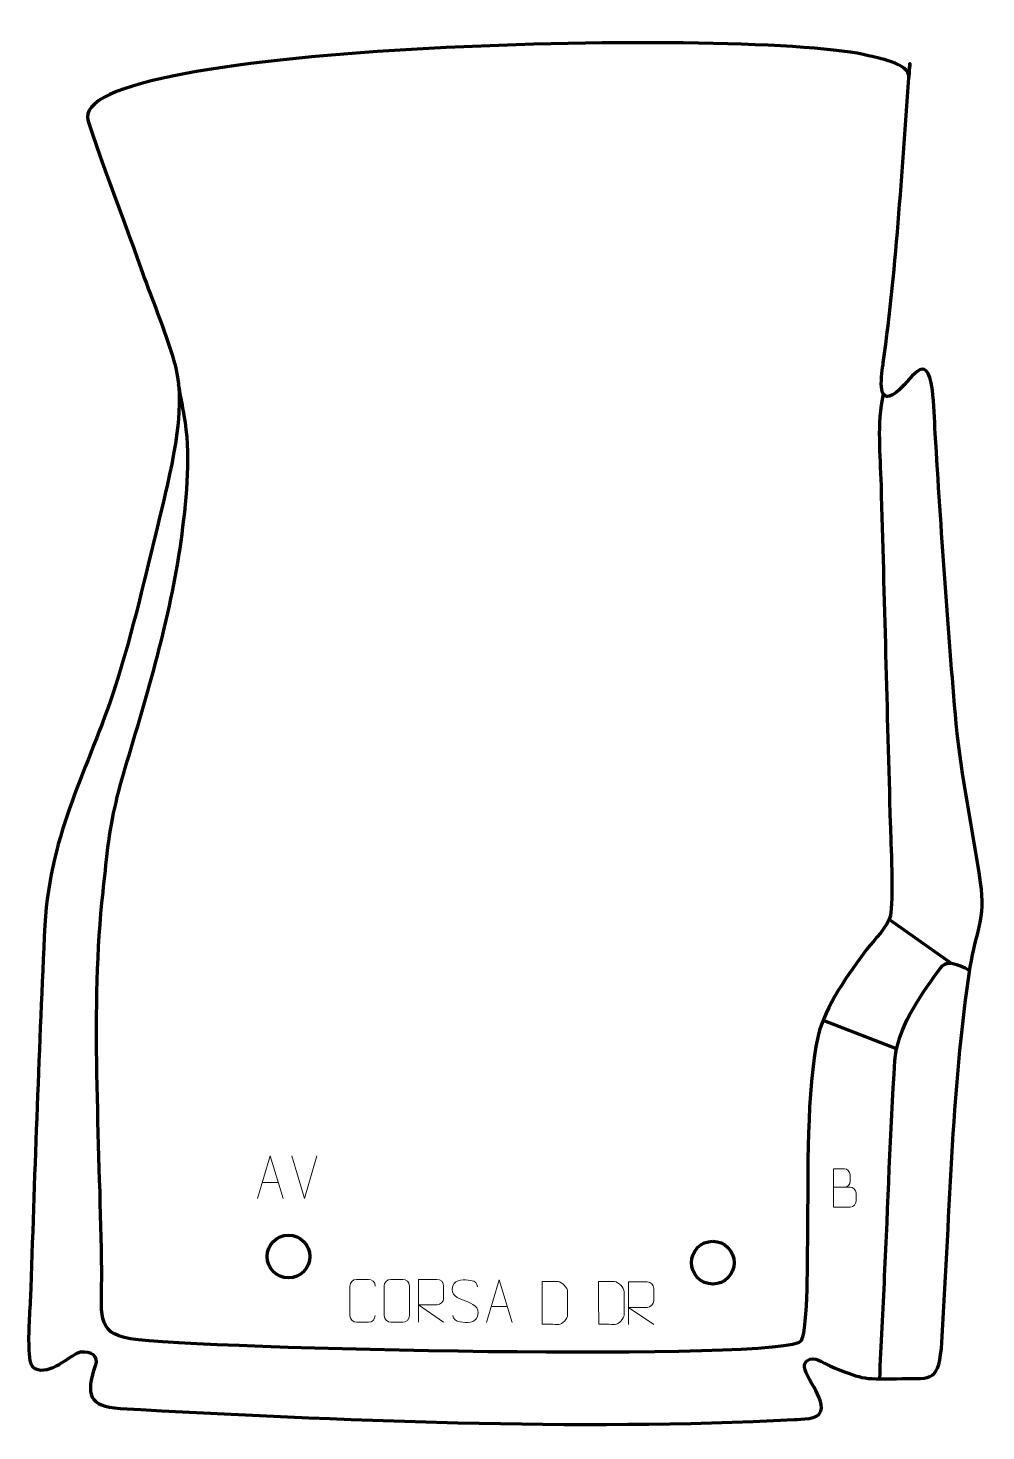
# Model space of a CAD drawing. Header units: millimetres. Extents: x 919 to 1480, y -60 to 760.
import ezdxf

# ---------------------------------------------------------------- set-up
doc = ezdxf.new("R2010")
doc.units = ezdxf.units.MM
doc.header["$MEASUREMENT"] = 0
doc.layers.add('layer 2', color=7, linetype='Continuous')
doc.layers.add('layer 3', color=7, linetype='Continuous')

msp = doc.modelspace()

# ---------------------------------------------------------------- linework, layer by layer
at = {"layer": 'layer 2', "color": 142, "lineweight": 200}
for centre in [(1071.7381, 41.5875), (1319.7848, 38.0154)]:
    msp.add_ellipse(centre, major_axis=(0, 12.5), ratio=1, dxfattribs=at)
at = {"layer": 'layer 2', "color": 142, "lineweight": 158}
for points, knots in [([(1419.3775, 546.1412), (1415.7068, 527.2963), (1417.632, 511.3662), (1418.1783, 492.3699), (1418.1783, 492.3699), (1420.066, 426.5127), (1421.6639, 360.6643), (1423.572, 294.7945), (1423.572, 294.7945), (1423.8711, 284.4723), (1425.5685, 248.5958), (1423.6351, 240.9709), (1423.6351, 240.9709), (1421.812, 233.7805), (1414.4941, 227.2784), (1409.8678, 221.1936), (1409.8678, 221.1936), (1399.1401, 206.6926), (1385.5717, 188.3024), (1381.3845, 170.6279), (1381.3845, 170.6279), (1374.3248, 138.4154), (1375.6453, 89.8761), (1375.1356, 55.1601), (1375.1356, 55.1601), (1374.9861, 43.794), (1375.4823, 0.0605), (1371.4631, -7.7048), (1371.4631, -7.7048), (1365.1451, -19.9116), (1019.9525, -12.762), (979.2687, -6.418), (979.2687, -6.418), (958.489, -3.1773), (962.8318, 8.4467), (962.554, 33.4669), (962.554, 33.4669), (961.8034, 101.0774), (956.0966, 182.0445), (962.6407, 248.3023), (962.6407, 248.3023), (963.476, 256.7592), (964.4504, 265.205), (965.3532, 273.6553), (965.3532, 273.6553), (967.4203, 293.2452), (970.645, 308.2886), (976.2667, 327.1526), (976.2667, 327.1526), (989.2922, 370.5548), (1002.5689, 414.6984), (1008.9211, 459.65), (1008.9211, 459.65), (1011.9189, 481.8967), (1014.8133, 506.9332), (1011.4267, 529.1786), (1011.4267, 529.1786), (1010.2868, 536.6662), (1008.755, 544.1238), (1007.4275, 551.5849)], [0, 0, 0, 0, 0.0625, 0.0625, 0.0625, 0.0625, 0.125, 0.125, 0.125, 0.125, 0.1875, 0.1875, 0.1875, 0.1875, 0.25, 0.25, 0.25, 0.25, 0.3125, 0.3125, 0.3125, 0.3125, 0.375, 0.375, 0.375, 0.375, 0.4375, 0.4375, 0.4375, 0.4375, 0.5, 0.5, 0.5, 0.5, 0.5625, 0.5625, 0.5625, 0.5625, 0.625, 0.625, 0.625, 0.625, 0.6875, 0.6875, 0.6875, 0.6875, 0.75, 0.75, 0.75, 0.75, 0.8125, 0.8125, 0.8125, 0.8125, 0.875, 0.875, 0.875, 0.875, 1, 1, 1, 1]), ([(1417.4146, -29.9485), (1418.3793, -9.929), (1419.3441, 10.0905), (1420.3088, 30.11), (1420.3088, 30.11), (1422.3069, 71.926), (1423.4962, 114.2326), (1426.2789, 155.9498), (1426.2789, 155.9498), (1427.5097, 174.4017), (1440.7345, 193.4373), (1451.3083, 208.161), (1451.3083, 208.161), (1455.3282, 213.7585), (1457.5682, 214.3609), (1464.6646, 211.4777), (1464.6646, 211.4777), (1466.4696, 210.7443), (1468.2816, 209.8364), (1470.0446, 208.9945)], [0, 0, 0, 0, 0.16666667, 0.16666667, 0.16666667, 0.16666667, 0.33333333, 0.33333333, 0.33333333, 0.33333333, 0.5, 0.5, 0.5, 0.5, 0.66666667, 0.66666667, 0.66666667, 0.66666667, 1, 1, 1, 1])]:
    msp.add_open_spline(points, degree=3, knots=knots, dxfattribs=at)
for points in [[(1423.3709, 238.4378), (1423.3709, 238.4378), (1459.1254, 213.1307), (1459.1254, 213.1307)], [(1383.781, 179.9337), (1383.781, 179.9337), (1427.0005, 163.1894), (1427.0005, 163.1894)]]:
    msp.add_open_spline(points, degree=3, dxfattribs=at)
at = {"layer": 'layer 2', "color": 250, "lineweight": 9}
for points, knots in [([(1053.7073, 75.5509), (1053.7073, 75.5509), (1061.0783, 100.5044), (1061.0783, 100.5044), (1061.0783, 100.5044), (1061.0783, 100.5044), (1068.6482, 75.5509), (1068.6482, 75.5509)], [0, 0, 0, 0, 0.33333333, 0.33333333, 0.33333333, 0.33333333, 1, 1, 1, 1]), ([(1390.3152, 82.1593), (1393.5742, 82.1597), (1396.8336, 82.1597), (1400.0933, 82.1593), (1400.0933, 82.1593), (1401.8626, 82.1438), (1403.5855, 80.5888), (1403.5855, 78.753), (1403.5855, 78.753), (1403.5852, 77.7422), (1403.5852, 75.0109), (1403.5855, 73.9998), (1403.5855, 73.9998), (1403.6014, 72.3357), (1402.2201, 70.5319), (1400.1407, 70.5471), (1400.1407, 70.5471), (1396.8807, 70.5474), (1393.621, 70.5474), (1390.3617, 70.5471), (1390.3617, 70.5471), (1390.3617, 77.9975), (1390.3617, 85.4476), (1390.3617, 92.8974), (1390.3617, 92.8974), (1392.4878, 92.8974), (1394.6142, 92.8974), (1396.7407, 92.8974), (1396.7407, 92.8974), (1398.2462, 92.9132), (1400.1242, 91.202), (1400.1401, 89.4443), (1400.1401, 89.4443), (1400.1397, 87.5937), (1400.1397, 87.463), (1400.1401, 85.6121), (1400.1401, 85.6121), (1400.1555, 83.7615), (1398.4946, 82.1438), (1396.6942, 82.1593)], [0, 0, 0, 0, 0.09090909, 0.09090909, 0.09090909, 0.09090909, 0.18181818, 0.18181818, 0.18181818, 0.18181818, 0.27272727, 0.27272727, 0.27272727, 0.27272727, 0.36363636, 0.36363636, 0.36363636, 0.36363636, 0.45454545, 0.45454545, 0.45454545, 0.45454545, 0.54545455, 0.54545455, 0.54545455, 0.54545455, 0.63636364, 0.63636364, 0.63636364, 0.63636364, 0.72727273, 0.72727273, 0.72727273, 0.72727273, 0.81818182, 0.81818182, 0.81818182, 0.81818182, 1, 1, 1, 1]), ([(1122.4957, 7.0505), (1122.3559, 4.7271), (1120.6787, 3.2475), (1118.531, 3.2367), (1118.531, 3.2367), (1116.1991, 3.2371), (1113.8672, 3.2371), (1111.5357, 3.2367), (1111.5357, 3.2367), (1109.6107, 3.1313), (1107.6386, 5.0158), (1107.6498, 7.0331), (1107.6498, 7.0331), (1107.6502, 12.8032), (1107.6502, 18.5729), (1107.6498, 24.3422), (1107.6498, 24.3422), (1107.654, 26.4803), (1109.4007, 28.1995), (1111.5531, 28.186), (1111.5531, 28.186), (1113.8788, 28.186), (1116.2049, 28.186), (1118.531, 28.186), (1118.531, 28.186), (1120.4776, 28.2215), (1122.469, 26.73), (1122.4957, 24.2924)], [0, 0, 0, 0, 0.125, 0.125, 0.125, 0.125, 0.25, 0.25, 0.25, 0.25, 0.375, 0.375, 0.375, 0.375, 0.5, 0.5, 0.5, 0.5, 0.625, 0.625, 0.625, 0.625, 0.75, 0.75, 0.75, 0.75, 1, 1, 1, 1]), ([(1131.5531, 28.186), (1133.8788, 28.186), (1136.2049, 28.186), (1138.531, 28.186), (1138.531, 28.186), (1140.4776, 28.2216), (1142.469, 26.73), (1142.4957, 24.2924), (1142.4957, 24.2924), (1142.4953, 18.5455), (1142.4953, 12.7982), (1142.4957, 7.0505), (1142.4957, 7.0505), (1142.3559, 4.7271), (1140.6787, 3.2475), (1138.531, 3.2367), (1138.531, 3.2367), (1136.1991, 3.2371), (1133.8672, 3.2371), (1131.5357, 3.2367), (1131.5357, 3.2367), (1129.6107, 3.1313), (1127.6386, 5.0158), (1127.6498, 7.0331), (1127.6498, 7.0331), (1127.6501, 12.8032), (1127.6501, 18.5729), (1127.6498, 24.3422), (1127.6498, 24.3422), (1127.654, 26.4803), (1129.4007, 28.1995), (1131.5531, 28.186)], [0, 0, 0, 0, 0.11111111, 0.11111111, 0.11111111, 0.11111111, 0.22222222, 0.22222222, 0.22222222, 0.22222222, 0.33333333, 0.33333333, 0.33333333, 0.33333333, 0.44444444, 0.44444444, 0.44444444, 0.44444444, 0.55555556, 0.55555556, 0.55555556, 0.55555556, 0.66666667, 0.66666667, 0.66666667, 0.66666667, 0.77777778, 0.77777778, 0.77777778, 0.77777778, 1, 1, 1, 1]), ([(1147.7407, 3.2328), (1147.7407, 3.2328), (1147.7407, 28.1863), (1147.7407, 28.1863), (1147.7407, 28.1863), (1151.3355, 28.1863), (1154.931, 28.1863), (1158.5262, 28.1863), (1158.5262, 28.1863), (1160.8515, 28.1486), (1162.4088, 26.6586), (1162.4047, 24.2922), (1162.4047, 24.2922), (1162.4043, 22.2567), (1162.4043, 19.1973), (1162.4047, 17.1613), (1162.4047, 17.1613), (1162.3982, 15.2858), (1160.5859, 13.344), (1158.5764, 13.3249), (1158.5764, 13.3249), (1158.5764, 13.3249), (1147.7407, 13.3249), (1147.7407, 13.3249), (1147.7407, 13.3249), (1147.7407, 13.3249), (1162.3954, 3.2328), (1162.3954, 3.2328)], [0, 0, 0, 0, 0.125, 0.125, 0.125, 0.125, 0.25, 0.25, 0.25, 0.25, 0.375, 0.375, 0.375, 0.375, 0.5, 0.5, 0.5, 0.5, 0.625, 0.625, 0.625, 0.625, 0.75, 0.75, 0.75, 0.75, 1, 1, 1, 1]), ([(1175.0728, 15.7096), (1170.8245, 17.18), (1165.9164, 18.9758), (1167.9215, 24.4961), (1167.9215, 24.4961), (1169.425, 28.636), (1174.6386, 28.2475), (1178.2422, 27.6464), (1178.2422, 27.6464), (1181.1028, 27.1692), (1181.9675, 25.956), (1182.2781, 23.8719)], [0, 0, 0, 0, 0.25, 0.25, 0.25, 0.25, 0.5, 0.5, 0.5, 0.5, 1, 1, 1, 1]), ([(1187.5969, 3.059), (1187.5969, 3.059), (1194.9679, 28.0125), (1194.9679, 28.0125), (1194.9679, 28.0125), (1194.9679, 28.0125), (1202.5378, 3.059), (1202.5378, 3.059)], [0, 0, 0, 0, 0.33333333, 0.33333333, 0.33333333, 0.33333333, 1, 1, 1, 1]), ([(1220.104, 1.9857), (1222.4358, 1.9861), (1227.386, 1.9621), (1229.7175, 1.9618), (1229.7175, 1.9618), (1231.6425, 1.8564), (1234.9611, 5.398), (1234.9499, 7.4153), (1234.9499, 7.4153), (1234.9495, 13.1854), (1234.9495, 15.3551), (1234.9499, 21.1244), (1234.9499, 21.1244), (1234.9456, 23.2625), (1231.5711, 26.9226), (1229.4187, 26.9091), (1229.4187, 26.9091), (1227.093, 26.9091), (1222.3687, 26.9091), (1220.0426, 26.9091), (1220.0426, 26.9091), (1220.043, 21.1622), (1220.1043, 7.733), (1220.104, 1.9857)], [0, 0, 0, 0, 0.14285714, 0.14285714, 0.14285714, 0.14285714, 0.28571429, 0.28571429, 0.28571429, 0.28571429, 0.42857143, 0.42857143, 0.42857143, 0.42857143, 0.57142857, 0.57142857, 0.57142857, 0.57142857, 0.71428571, 0.71428571, 0.71428571, 0.71428571, 1, 1, 1, 1]), ([(1253.104, 1.9857), (1255.4358, 1.9861), (1260.386, 1.9621), (1262.7175, 1.9618), (1262.7175, 1.9618), (1264.6425, 1.8564), (1267.9611, 5.398), (1267.9499, 7.4153), (1267.9499, 7.4153), (1267.9495, 13.1854), (1267.9495, 15.3551), (1267.9499, 21.1244), (1267.9499, 21.1244), (1267.9456, 23.2625), (1264.5711, 26.9226), (1262.4187, 26.9091), (1262.4187, 26.9091), (1260.093, 26.9091), (1255.3687, 26.9091), (1253.0426, 26.9091), (1253.0426, 26.9091), (1253.043, 21.1622), (1253.1043, 7.733), (1253.104, 1.9857)], [0, 0, 0, 0, 0.14285714, 0.14285714, 0.14285714, 0.14285714, 0.28571429, 0.28571429, 0.28571429, 0.28571429, 0.42857143, 0.42857143, 0.42857143, 0.42857143, 0.57142857, 0.57142857, 0.57142857, 0.57142857, 0.71428571, 0.71428571, 0.71428571, 0.71428571, 1, 1, 1, 1]), ([(1270.6176, 1.7931), (1270.6176, 1.7931), (1270.6176, 26.7466), (1270.6176, 26.7466), (1270.6176, 26.7466), (1274.2124, 26.7466), (1277.8079, 26.7466), (1281.4031, 26.7466), (1281.4031, 26.7466), (1283.7284, 26.7089), (1285.2857, 25.2189), (1285.2816, 22.8525), (1285.2816, 22.8525), (1285.2812, 20.817), (1285.2812, 17.7576), (1285.2816, 15.7216), (1285.2816, 15.7216), (1285.2751, 13.8461), (1283.4628, 11.9043), (1281.4533, 11.8852), (1281.4533, 11.8852), (1281.4533, 11.8852), (1270.6176, 11.8852), (1270.6176, 11.8852), (1270.6176, 11.8852), (1270.6176, 11.8852), (1285.2723, 1.7931), (1285.2723, 1.7931)], [0, 0, 0, 0, 0.125, 0.125, 0.125, 0.125, 0.25, 0.25, 0.25, 0.25, 0.375, 0.375, 0.375, 0.375, 0.5, 0.5, 0.5, 0.5, 0.625, 0.625, 0.625, 0.625, 0.75, 0.75, 0.75, 0.75, 1, 1, 1, 1]), ([(1175.0728, 15.7095), (1179.0914, 14.0628), (1184.1209, 12.1745), (1182.2869, 6.8142), (1182.2869, 6.8142), (1180.8271, 2.5478), (1175.9163, 2.8045), (1172.1902, 3.3592), (1172.1902, 3.3592), (1169.4402, 3.769), (1168.2193, 4.9825), (1167.8413, 7.0947)], [0, 0, 0, 0, 0.25, 0.25, 0.25, 0.25, 0.5, 0.5, 0.5, 0.5, 1, 1, 1, 1])]:
    msp.add_open_spline(points, degree=3, knots=knots, dxfattribs=at)
for points in [[(1081.0668, 75.5436), (1081.0668, 75.5436), (1073.745, 100.4972), (1073.745, 100.4972)], [(1088.3887, 100.4972), (1088.3887, 100.4972), (1081.0669, 75.5436), (1081.0669, 75.5436)], [(1056.4299, 84.8003), (1056.4299, 84.8003), (1065.9256, 84.8003), (1065.9256, 84.8003)], [(1190.3195, 12.3084), (1190.3195, 12.3084), (1199.8152, 12.3084), (1199.8152, 12.3084)]]:
    msp.add_open_spline(points, degree=3, dxfattribs=at)
at = {"layer": 'layer 3', "color": 242, "lineweight": 158}
msp.add_open_spline([(1434.9978, 738.8348), (1430.7635, 680.1938), (1427.4521, 622.3039), (1419.5133, 563.9577), (1419.5133, 563.9577), (1418.8128, 558.8096), (1414.8741, 537.3899), (1427.0141, 546.6884), (1427.0141, 546.6884), (1434.8977, 552.7268), (1445.0369, 573.1201), (1448.2164, 548.1215), (1448.2164, 548.1215), (1449.2533, 539.9685), (1449.4165, 531.0475), (1449.8656, 522.7875), (1449.8656, 522.7875), (1453.3746, 466.2095), (1457.1676, 409.6594), (1462.1352, 353.1879), (1462.1352, 353.1879), (1465.2672, 321.5676), (1471.8174, 291.4816), (1476.3899, 260.2503), (1476.3899, 260.2503), (1479.5302, 238.8014), (1473.6495, 231.1434), (1470.3427, 210.9795), (1470.3427, 210.9795), (1459.0498, 136.4251), (1458.5944, 62.6969), (1453.4543, -12.1829), (1453.4543, -12.1829), (1451.3807, -32.9271), (1446.3958, -29.2824), (1427.0837, -29.8316), (1427.0837, -29.8316), (1407.4298, -30.3194), (1406.2224, -29.703), (1388.1884, -22.2752), (1388.1884, -22.2752), (1384.1593, -20.6157), (1379.3648, -16.021), (1374.881, -19.2966), (1374.881, -19.2966), (1368.4708, -23.9795), (1385.8927, -39.7878), (1383.0143, -48.8747), (1383.0143, -48.8747), (1381.4897, -53.6881), (1371.4487, -53.4494), (1367.3733, -53.6727), (1367.3733, -53.6727), (1239.7932, -60.3516), (1101.814, -54.2593), (973.4037, -47.1927), (973.4037, -47.1927), (954.6963, -45.9475), (953.1249, -39.0097), (958.775, -22.2336), (958.775, -22.2336), (960.6864, -16.5581), (956.5548, -13.2268), (950.2023, -14.1896), (950.2023, -14.1896), (944.9806, -14.981), (934.5348, -26.5582), (925.2423, -24.4949), (925.2423, -24.4949), (919.7328, -23.2716), (920.0828, -16.0643), (919.9071, -11.6314), (919.9071, -11.6314), (919.4602, -0.3614), (920.6161, 10.8836), (921.0461, 22.1337), (921.0461, 22.1337), (921.0461, 22.1337), (921.0863, 23.1856), (921.0863, 23.1856), (921.0863, 23.1856), (923.353, 93.798), (925.9546, 164.6403), (929.2054, 235.2111), (929.2054, 235.2111), (932.9411, 292.0427), (954.2025, 324.5616), (970.7968, 375.907), (970.7968, 375.907), (980.4698, 406.7248), (988.3609, 440.2487), (995.9352, 471.7568), (995.9352, 471.7568), (1002.05, 497.4369), (1012.3669, 536.1744), (1005.6645, 561.8288), (1005.6645, 561.8288), (1000.7775, 580.1159), (992.6142, 599.1349), (986.2118, 617.194), (986.2118, 617.194), (970.8793, 660.4256), (969.2025, 661.8057), (954.6502, 705.2912), (954.6502, 705.2912), (939.2014, 751.4554), (1349.1537, 759.71), (1410.9553, 743.4906), (1410.9553, 743.4906), (1414.6147, 742.5302), (1435.3069, 739.1658), (1434.4331, 730.9491), (1434.4331, 730.9491), (1434.2581, 729.3031), (1435.1292, 740.485), (1434.9978, 738.8348)], degree=3, knots=[0, 0, 0, 0, 0.03333333, 0.03333333, 0.03333333, 0.03333333, 0.06666667, 0.06666667, 0.06666667, 0.06666667, 0.1, 0.1, 0.1, 0.1, 0.13333333, 0.13333333, 0.13333333, 0.13333333, 0.16666667, 0.16666667, 0.16666667, 0.16666667, 0.2, 0.2, 0.2, 0.2, 0.23333333, 0.23333333, 0.23333333, 0.23333333, 0.26666667, 0.26666667, 0.26666667, 0.26666667, 0.3, 0.3, 0.3, 0.3, 0.33333333, 0.33333333, 0.33333333, 0.33333333, 0.36666667, 0.36666667, 0.36666667, 0.36666667, 0.4, 0.4, 0.4, 0.4, 0.43333333, 0.43333333, 0.43333333, 0.43333333, 0.46666667, 0.46666667, 0.46666667, 0.46666667, 0.5, 0.5, 0.5, 0.5, 0.53333333, 0.53333333, 0.53333333, 0.53333333, 0.56666667, 0.56666667, 0.56666667, 0.56666667, 0.6, 0.6, 0.6, 0.6, 0.63333333, 0.63333333, 0.63333333, 0.63333333, 0.66666667, 0.66666667, 0.66666667, 0.66666667, 0.7, 0.7, 0.7, 0.7, 0.73333333, 0.73333333, 0.73333333, 0.73333333, 0.76666667, 0.76666667, 0.76666667, 0.76666667, 0.8, 0.8, 0.8, 0.8, 0.83333333, 0.83333333, 0.83333333, 0.83333333, 0.86666667, 0.86666667, 0.86666667, 0.86666667, 0.9, 0.9, 0.9, 0.9, 0.93333333, 0.93333333, 0.93333333, 0.93333333, 1, 1, 1, 1], dxfattribs=at)

doc.saveas('drawing.dxf')
